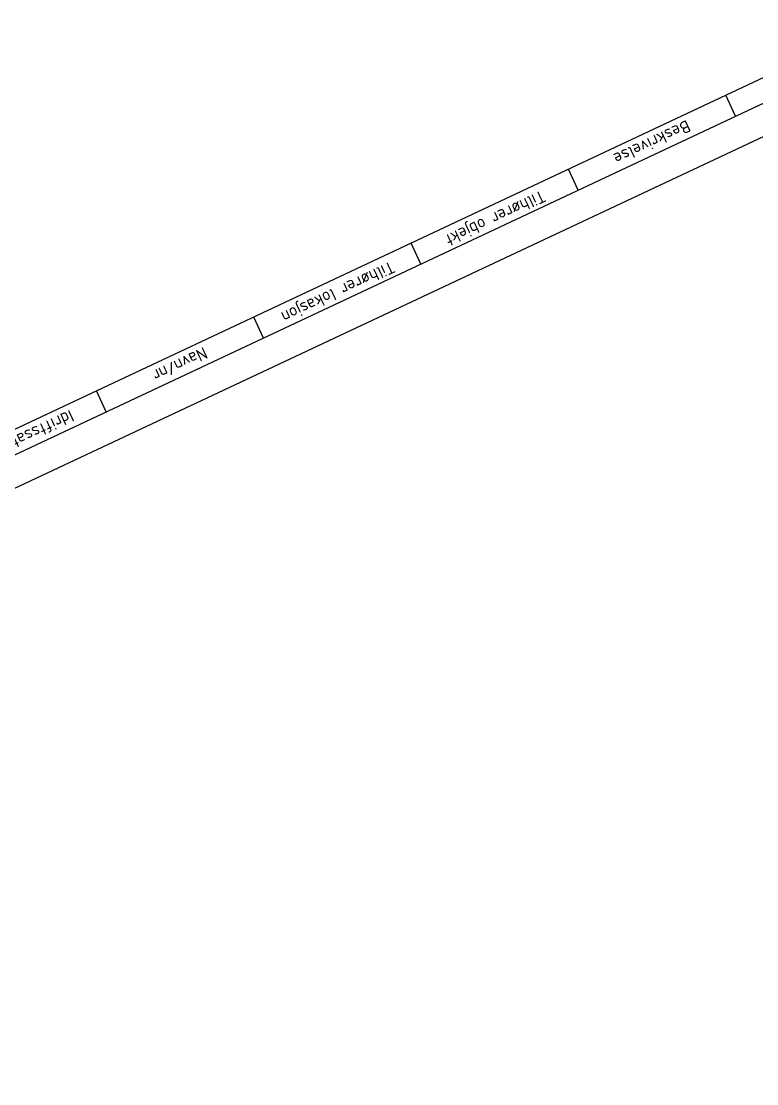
# Model space of a CAD drawing. Header units: metres. Extents: x 298967 to 310502, y 6699215 to 6703996.
# Drawn here: x 303979.3 to 304190.9, y 6702639.9 to 6702945.3 of the extents above; entities that cross this region are included whole.
import ezdxf

# ---------------------------------------------------------------- set-up
doc = ezdxf.new("R2010")
doc.units = ezdxf.units.M
doc.layers.add('JBTFE_TABELLER', color=7, linetype='Continuous')
doc.styles.add('RC-STANDARD', font='iso3098.shx')

# ---------------------------------------------------------------- blocks, each defined once
blk = doc.blocks.new('*T116')
at = {"layer": 'JBTFE_TABELLER', "color": 0, "linetype": 'ByBlock', "lineweight": -2, "transparency": 16777216}
for p, q in [((-6.52, 13.88), (-1165.09, -530.29)), ((0, 0), (-6.52, 13.88)), ((-3.68, 7.84), (-1162.25, -536.33)), ((0, 0), (-1158.57, -544.17)), ((-48.94, -13.41), (-51.78, -7.38)), ((-94.2, -34.67), (-97.03, -28.63)), ((-139.45, -55.93), (-142.29, -49.89)), ((-184.71, -77.18), (-187.54, -71.15)), ((-229.97, -98.44), (-232.8, -92.4)), ((-275.22, -119.7), (-278.06, -113.66)), ((-320.48, -140.95), (-323.31, -134.92)), ((-365.74, -162.21), (-368.57, -156.17)), ((-410.99, -183.47), (-413.83, -177.43)), ((-456.25, -204.72), (-459.08, -198.69)), ((-501.51, -225.98), (-504.34, -219.94)), ((-546.76, -247.24), (-549.6, -241.2)), ((-573.92, -259.99), (-576.75, -253.95)), ((-601.07, -272.74), (-603.91, -266.71)), ((-628.22, -285.5), (-631.06, -279.46)), ((-673.48, -306.75), (-676.32, -300.72)), ((-718.74, -328.01), (-721.57, -321.98)), ((-763.99, -349.27), (-766.83, -343.23)), ((-809.25, -370.52), (-812.09, -364.49)), ((-854.51, -391.78), (-857.34, -385.75)), ((-899.76, -413.04), (-902.6, -407)), ((-926.92, -425.79), (-929.75, -419.76)), ((-954.07, -438.54), (-956.91, -432.51)), ((-981.23, -451.3), (-984.06, -445.26)), ((-1026.48, -472.56), (-1029.32, -466.52)), ((-1071.74, -493.81), (-1074.57, -487.78)), ((-1117, -515.07), (-1119.83, -509.03)), ((-1158.57, -544.17), (-1165.09, -530.29))]:
    blk.add_line(p, q, dxfattribs=at)
at = {"layer": 'JBTFE_TABELLER', "color": 0, "transparency": 16777216, "attachment_point": 5, "rotation": 205.1591, "style": 'RC-STANDARD'}
for s, insert, char_height, width in [('Objekt', (-27.73, 0.23), 3.5, 48), ('Beskrivelse', (-72.99, -21.02), 3.5, 48), ('Tilhører objekt', (-118.24, -42.28), 3.5, 48), ('Tilhører lokasjon', (-163.5, -63.54), 3.5, 48), ('Navn/nr', (-208.76, -84.79), 3.5, 48), ('Idriftssatt dato', (-254.01, -106.05), 3.5, 48), ('Km(fra)', (-299.27, -127.31), 3.5, 48), ('Side(fra)', (-344.53, -148.56), 3.5, 48), ('Sportype(fra)', (-389.78, -169.82), 3.5, 48), ('Spornr(fra)', (-435.04, -191.08), 3.5, 48), ('Avst/Spormidt(fra)', (-480.3, -212.33), 3.5, 48), ('Eier', (-525.55, -233.59), 3.5, 48), ('Nord(fra)', (-561.76, -250.6), 3.5, 28), ('Banedata VET', (-581.13, -268.16), 5, 1278), ('Øst(fra)', (-588.91, -263.35), 3.5, 28), ('Høyde(fra)', (-616.07, -276.1), 3.5, 28), ('Dokumentreferanse', (-652.27, -293.11), 3.5, 48), ('Serienr.', (-697.53, -314.36), 3.5, 48), ('trasépunkt', (-742.78, -335.62), 3.5, 48), ('Kurveradius(m)', (-788.04, -356.88), 3.5, 48), ('Tangentlengde (m)', (-833.3, -378.13), 3.5, 48), ('Tangenthøyde (m)', (-878.55, -399.39), 3.5, 48), ('Nord', (-914.76, -416.4), 3.5, 28), ('Øst', (-941.91, -429.15), 3.5, 28), ('Høyde (m)', (-969.07, -441.9), 3.5, 28), ('SE 1 Km', (-1005.27, -458.91), 3.5, 48), ('SE 1 Stigning (prom)', (-1050.53, -480.17), 3.5, 48), ('SE 2 Km', (-1095.78, -501.42), 3.5, 48), ('SE 2 Stigning (prom)', (-1141.04, -522.68), 3.5, 48)]:
    blk.add_mtext(s, dxfattribs=dict(at, insert=insert, char_height=char_height, width=width))

msp = doc.modelspace()

# ---------------------------------------------------------------- block references
msp.add_blockref('*T116', (304233.76, 6702931.44))

doc.saveas('drawing.dxf')
